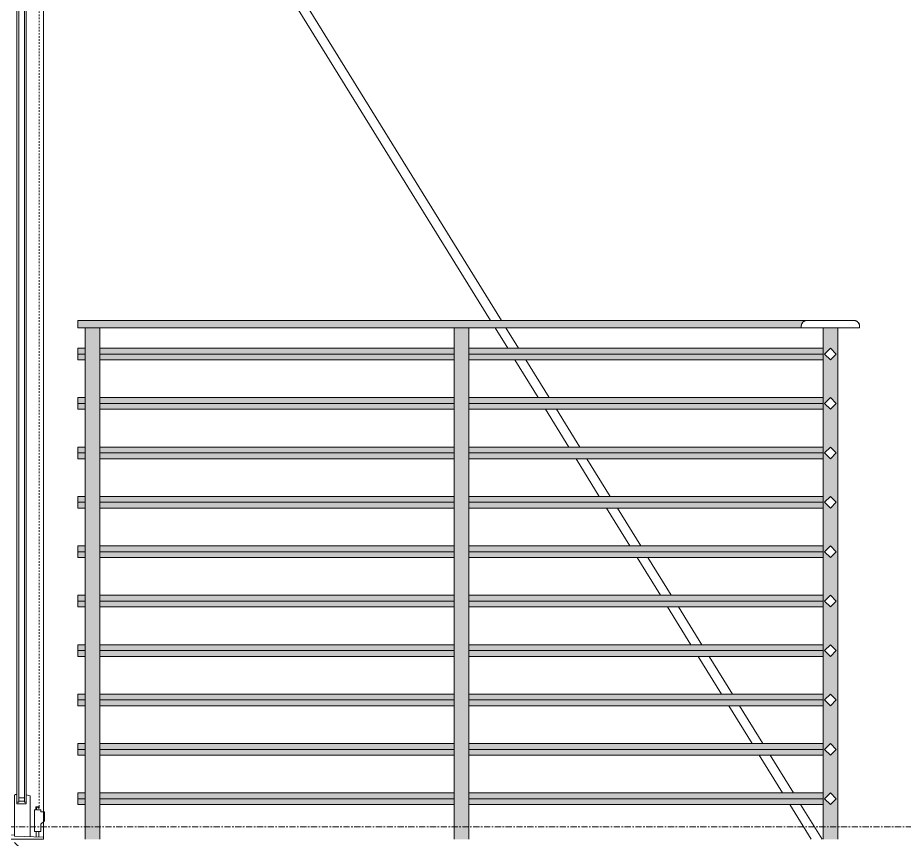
# Model space of a CAD drawing. Header units: inches. Extents: x 9661 to 16490, y -393 to 647.
# Drawn here: x 14818.3 to 14890, y 135 to 201.5 of the extents above; entities that cross this region are included whole.
import ezdxf

# ---------------------------------------------------------------- set-up
doc = ezdxf.new("R2010")
doc.units = ezdxf.units.IN
doc.header["$MEASUREMENT"] = 0
doc.linetypes.add('Dash', pattern=[0.25, 0.125, -0.125])
doc.linetypes.add('Grid Line 1_2_', pattern=[0.875, 0.5, -0.125, 0.125, -0.125])
for name, color, linetype, lineweight in [('A-DETL-GENF-2', 55, 'Continuous', 9), ('A-DETL-GENF-HDLN-1', 55, 'Dash', 9), ('A-DOOR-5', 55, 'Continuous', 9), ('A-DOOR-8', 59, 'Continuous', 9), ('A-DOOR-9', 31, 'Continuous', 9), ('A-DOOR-FRAM', 31, 'Continuous', 9), ('A-DOOR-FRAM-5', 55, 'Continuous', 9), ('A-FLOR-HRAL', 11, 'Continuous', 9), ('A-FLOR-HRAL-1', 7, 'Continuous', 9), ('A-FLOR-HRAL-2', 55, 'Continuous', 9), ('A-FLOR-HRAL-4', 9, 'Continuous', 9), ('A-FLOR-LEVL-1', 51, 'Grid Line 1_2_', 9), ('A-WALL-PATT-2', 45, 'Continuous', 9), ('S-BEAM-3', 55, 'Continuous', 9)]:
    doc.layers.add(name, color=color, linetype=linetype, lineweight=lineweight)
pattern_1 = [(45, (3257.106, 59.024), (-9.50352, 9.50352), []), (45, (3257.106, 73.424), (-9.50352, 9.50352), [])]

# ---------------------------------------------------------------- blocks, each defined once
blk = doc.blocks.new('Door-Sliding-Marvin-2_Panel_Patio_Door-Essential - MARVIN ESSENTIAL SLIDING - 6_-0_X6_-10_ - 2ND FLOOR-3344870-BUILDING SECTION - NORTH_SOUTH - LOOKING WEST')
at = {"layer": 'A-DOOR-8'}
blk.add_hatch(color=256, dxfattribs=at).paths.add_polyline_path([(3860.224, 216.5), (3860.286, 216.5), (3860.286, 227), (3860.224, 227), (3860.224, 225.939)], flags=0)
at = {"layer": 'A-DETL-GENF-2'}
for p, q in [((3859.224, 217.999), (3859.269, 217.999)), ((3859.224, 216.655), (3859.224, 217.999)), ((3859.269, 216.5), (3859.269, 217.999)), ((3859.114, 216.5), (3859.114, 216.655)), ((3859.224, 216.655), (3859.114, 216.655)), ((3855.849, 216.5), (3855.849, 215)), ((3860.262, 216.5), (3855.849, 216.5)), ((3856.286, 216.25), (3856.286, 215.139)), ((3857.661, 216.25), (3856.286, 216.25)), ((3857.661, 216.25), (3857.661, 215)), ((3860.262, 215.75), (3860.262, 216.5)), ((3856.286, 213.187), (3856.286, 215.562)), ((3856.286, 215.562), (3857.536, 215.562)), ((3857.536, 215.562), (3857.536, 213.24)), ((3857.974, 213.187), (3857.974, 215.562)), ((3857.974, 215.562), (3859.224, 215.562)), ((3859.224, 215.562), (3859.224, 213.24)), ((3859.349, 215), (3859.349, 215.75)), ((3859.349, 215.75), (3860.262, 215.75)), ((3859.792, 215.401), (3859.912, 215.401)), ((3859.792, 214.39), (3859.792, 215.401)), ((3859.912, 215.401), (3859.912, 215.01)), ((3859.967, 215.328), (3859.967, 214.181)), ((3860.259, 215.328), (3859.967, 215.328)), ((3860.164, 215.75), (3860.259, 215.328)), ((3860.312, 215.32), (3860.215, 215.75)), ((3860.312, 214.181), (3860.312, 215.32)), ((3855.849, 215), (3856.14, 215)), ((3856.286, 215.139), (3856.14, 215)), ((3857.661, 215), (3857.974, 215)), ((3859.224, 215), (3859.349, 215)), ((3859.837, 215.01), (3859.837, 214.374)), ((3859.967, 215.01), (3859.837, 215.01)), ((3859.967, 214.523), (3859.837, 214.523)), ((3857.224, 213.875), (3856.474, 213.875)), ((3856.474, 213.875), (3856.474, 213.125)), ((3856.474, 137.991), (3856.474, 213.759)), ((3856.62, 213.759), (3856.474, 213.759)), ((3856.62, 137.991), (3856.62, 213.759)), ((3857.073, 137.991), (3857.073, 213.759)), ((3857.073, 213.759), (3857.224, 213.759)), ((3857.224, 213.156), (3857.224, 213.875)), ((3857.224, 137.991), (3857.224, 213.759)), ((3858.161, 213.875), (3858.161, 213.125)), ((3858.911, 213.875), (3858.161, 213.875)), ((3858.161, 137.991), (3858.161, 213.759)), ((3858.307, 213.759), (3858.161, 213.759)), ((3858.307, 137.991), (3858.307, 213.759)), ((3858.76, 137.991), (3858.76, 213.759)), ((3858.76, 213.759), (3858.911, 213.759)), ((3858.911, 213.156), (3858.911, 213.875)), ((3858.911, 137.991), (3858.911, 213.759)), ((3859.567, 214.101), (3859.792, 214.39)), ((3859.567, 214.101), (3859.567, 212.338)), ((3859.837, 214.374), (3859.614, 214.087)), ((3860.087, 214.087), (3859.614, 214.087)), ((3859.967, 214.181), (3860.312, 214.181)), ((3860.087, 213.506), (3860.087, 214.087)), ((3856.349, 213.125), (3856.286, 213.187)), ((3856.474, 213.125), (3856.349, 213.125)), ((3857.073, 213.652), (3856.62, 213.652)), ((3857.073, 213.394), (3856.62, 213.394)), ((3857.536, 213.24), (3857.224, 213.156)), ((3858.036, 213.125), (3857.974, 213.187)), ((3858.161, 213.125), (3858.036, 213.125)), ((3858.76, 213.652), (3858.307, 213.652)), ((3858.76, 213.394), (3858.307, 213.394)), ((3859.224, 213.24), (3858.911, 213.156)), ((3860.399, 213.246), (3860.087, 213.506)), ((3860.399, 212.494), (3860.399, 213.246)), ((3859.567, 212.338), (3859.69, 212.338)), ((3859.69, 212.338), (3859.69, 212.093)), ((3859.73, 212.338), (3860.087, 212.338)), ((3859.73, 212.133), (3859.73, 212.338)), ((3860.087, 212.494), (3860.087, 212.338)), ((3860.087, 212.494), (3860.399, 212.494)), ((3859.69, 212.093), (3859.971, 212.093)), ((3859.866, 212.133), (3859.73, 212.133)), ((3859.866, 212.203), (3859.971, 212.203)), ((3859.866, 212.203), (3859.866, 212.133)), ((3859.971, 212.093), (3859.971, 212.203)), ((3856.349, 138.625), (3856.286, 138.562)), ((3856.286, 138.562), (3856.286, 136.375)), ((3856.474, 138.625), (3856.349, 138.625)), ((3856.474, 137.875), (3856.474, 138.625)), ((3857.536, 138.51), (3857.224, 138.594)), ((3857.224, 138.594), (3857.224, 137.875)), ((3857.536, 136.375), (3857.536, 138.51)), ((3858.036, 138.625), (3857.974, 138.562)), ((3857.974, 138.562), (3857.974, 135.254)), ((3858.161, 138.625), (3858.036, 138.625)), ((3858.161, 137.875), (3858.161, 138.625)), ((3859.224, 138.51), (3858.911, 138.594)), ((3858.911, 138.594), (3858.911, 137.875)), ((3859.224, 135.21), (3859.224, 138.51)), ((3856.62, 137.991), (3856.474, 137.991)), ((3857.224, 137.875), (3856.474, 137.875)), ((3857.073, 138.356), (3856.62, 138.356)), ((3857.073, 138.098), (3856.62, 138.098)), ((3857.073, 137.991), (3857.224, 137.991)), ((3858.307, 137.991), (3858.161, 137.991)), ((3858.911, 137.875), (3858.161, 137.875)), ((3858.76, 138.356), (3858.307, 138.356)), ((3858.76, 138.098), (3858.307, 138.098)), ((3858.76, 137.991), (3858.911, 137.991)), ((3859.567, 137.39), (3859.69, 137.39)), ((3859.567, 135.64), (3859.567, 137.39)), ((3859.69, 137.39), (3859.69, 137.635)), ((3859.69, 137.635), (3859.971, 137.635)), ((3859.73, 137.595), (3859.73, 137.39)), ((3859.866, 137.595), (3859.73, 137.595)), ((3859.73, 137.39), (3860.087, 137.39)), ((3859.866, 137.525), (3859.866, 137.595)), ((3859.866, 137.525), (3859.971, 137.525)), ((3859.971, 137.635), (3859.971, 137.525)), ((3860.087, 137.234), (3860.087, 137.39)), ((3860.087, 137.234), (3860.399, 137.234)), ((3860.399, 137.234), (3860.399, 136.482)), ((3855.942, 136.656), (3855.849, 136.562)), ((3855.849, 135), (3855.849, 136.562)), ((3855.942, 136.656), (3856.199, 136.656)), ((3856.199, 136.259), (3856.199, 136.656)), ((3856.286, 136.375), (3857.134, 136.375)), ((3857.134, 136.375), (3857.134, 135.705)), ((3857.194, 136.375), (3857.536, 136.375)), ((3857.194, 135.705), (3857.194, 136.375)), ((3860.399, 136.482), (3860.087, 136.222)), ((3856.199, 136.259), (3856.98, 136.259)), ((3856.98, 136.259), (3856.98, 135.378)), ((3857.134, 135.705), (3857.194, 135.705)), ((3859.567, 135.64), (3860.087, 135.64)), ((3859.702, 135.64), (3859.702, 135.193)), ((3859.942, 135.185), (3859.942, 135.64)), ((3860.087, 136.222), (3860.087, 135.64)), ((3860.317, 135), (3855.849, 135)), ((3857.974, 135.344), (3856.98, 135.378)), ((3860.317, 135.172), (3857.974, 135.254)), ((3860.317, 135.172), (3860.317, 135))]:
    blk.add_line(p, q, dxfattribs=at)
at = {"layer": 'A-DETL-GENF-HDLN-1'}
blk.add_line((3859.971, 137.635), (3859.971, 212.093), dxfattribs=at)
at = {"layer": 'A-DOOR-9'}
for p, q in [((3860.286, 227), (3860.224, 227)), ((3860.224, 227), (3860.224, 216.5)), ((3860.286, 216.5), (3860.286, 227)), ((3851.849, 215.812), (3851.849, 216.5)), ((3855.817, 215.812), (3851.849, 215.812))]:
    blk.add_line(p, q, dxfattribs=at)
at = {"layer": 'A-DOOR-FRAM'}
blk.add_line((3855.849, 135), (3860.317, 135), dxfattribs=at)
at = {"layer": 'A-DOOR-FRAM-5'}
for p, q in [((3851.849, 216.5), (3851.849, 135)), ((3855.817, 216.5), (3851.849, 216.5)), ((3855.849, 216.5), (3855.849, 135)), ((3860.317, 216.5), (3855.849, 216.5)), ((3860.317, 135), (3860.317, 216.5)), ((3851.849, 135), (3855.817, 135))]:
    blk.add_line(p, q, dxfattribs=at)
blk = doc.blocks.new('Railing - Baluster_01-2700443-BUILDING SECTION - NORTH_SOUTH - LOOKING WEST')
at = {"layer": 'A-FLOR-HRAL-4'}
blk.add_hatch(color=256, dxfattribs=at).paths.add_polyline_path([(3865.245, 267), (3865.245, 308.405), (3864.064, 308.405), (3864.064, 267)], flags=0)
at = {"layer": 'A-FLOR-HRAL-2'}
for p, q in [((3864.064, 267), (3864.064, 308.405)), ((3865.245, 308.405), (3865.245, 267))]:
    blk.add_line(p, q, dxfattribs=at)
blk = doc.blocks.new('Railing - Baluster_01-V249-BUILDING SECTION - NORTH_SOUTH - LOOKING WEST')
at = {"layer": 'A-FLOR-HRAL-4'}
h = blk.add_hatch(color=256, dxfattribs=at)
h.paths.add_polyline_path([(3924.952, 267), (3924.952, 308.405), (3923.771, 308.405), (3923.789, 267), (3924.835, 267)], flags=0)
h.paths.add_polyline_path([(3924.362, 269.803), (3923.888, 270.277), (3924.362, 270.75), (3924.835, 270.277)], flags=0)
h.paths.add_polyline_path([(3924.362, 273.803), (3923.888, 274.277), (3924.362, 274.75), (3924.835, 274.277)], flags=0)
h.paths.add_polyline_path([(3924.362, 277.803), (3923.888, 278.277), (3924.362, 278.75), (3924.835, 278.277)], flags=0)
h.paths.add_polyline_path([(3924.362, 281.803), (3923.888, 282.277), (3924.362, 282.75), (3924.835, 282.277)], flags=0)
h.paths.add_polyline_path([(3924.362, 285.803), (3923.888, 286.277), (3924.362, 286.75), (3924.835, 286.277)], flags=0)
h.paths.add_polyline_path([(3924.362, 289.803), (3923.888, 290.277), (3924.362, 290.75), (3924.835, 290.277)], flags=0)
h.paths.add_polyline_path([(3924.362, 293.803), (3923.888, 294.277), (3924.362, 294.75), (3924.835, 294.277)], flags=0)
h.paths.add_polyline_path([(3924.362, 297.803), (3923.888, 298.277), (3924.362, 298.75), (3924.835, 298.277)], flags=0)
h.paths.add_polyline_path([(3924.362, 301.803), (3923.888, 302.277), (3924.362, 302.75), (3924.835, 302.277)], flags=0)
h.paths.add_polyline_path([(3924.362, 305.803), (3923.888, 306.277), (3924.362, 306.75), (3924.835, 306.277)], flags=0)
at = {"layer": 'A-FLOR-HRAL-2'}
for p, q in [((3923.771, 308.405), (3923.771, 267)), ((3924.952, 267), (3924.952, 308.405))]:
    blk.add_line(p, q, dxfattribs=at)
blk = doc.blocks.new('Railing - Railing-3288094-BUILDING SECTION - NORTH_SOUTH - LOOKING WEST')
at = {"layer": 'A-FLOR-HRAL'}
h = blk.add_hatch(dxfattribs=at)
h.set_pattern_fill('FP_61', color=256, style=0, pattern_type=2)
h.set_pattern_definition(pattern_1)
h.paths.add_polyline_path([(3923.383, 176.405), (3926.336, 176.405), (3926.336, 176.528), (3926.198, 176.862), (3925.864, 177), (3922.045, 176.984), (3921.75, 176.862), (3921.612, 176.528), (3921.628, 176.405), (3921.848, 176.405)], flags=0)
h = blk.add_hatch(dxfattribs=at)
h.set_pattern_fill('FP_61', color=256, style=0, pattern_type=2)
h.set_pattern_definition(pattern_1)
h.paths.add_polyline_path([(3923.974, 169.803), (3924.447, 170.277), (3923.974, 170.75), (3923.5, 170.277)], flags=0)
at = {"layer": 'A-FLOR-HRAL-1'}
for points in [[(3921.612, 176.528), (3921.675, 176.764), (3921.848, 176.937), (3921.962, 177), (3863.086, 176.984), (3863.086, 176.528), (3920.943, 176.528)], [(3921.489, 176.405), (3921.612, 176.405), (3921.612, 176.528), (3863.086, 176.528), (3863.086, 176.405), (3920.647, 176.405)]]:
    blk.add_hatch(color=256, dxfattribs=at).paths.add_polyline_path(points, flags=0)
h = blk.add_hatch(color=256, dxfattribs=at)
h.paths.add_polyline_path([(3898.485, 174.277), (3923.383, 174.277), (3923.383, 174.75), (3894.711, 174.75), (3894.711, 174.277), (3898.442, 174.277)], flags=0)
h.paths.add_polyline_path([(3863.676, 174.277), (3863.676, 174.75), (3863.086, 174.75), (3863.086, 174.277)], flags=0)
h.paths.add_polyline_path([(3864.858, 174.277), (3893.53, 174.277), (3893.53, 174.75), (3864.858, 174.75)], flags=0)
h = blk.add_hatch(color=256, dxfattribs=at)
h.paths.add_polyline_path([(3904.396, 173.803), (3923.383, 173.803), (3923.383, 174.277), (3894.711, 174.277), (3894.711, 173.803), (3899.332, 173.803)], flags=0)
h.paths.add_polyline_path([(3863.676, 173.803), (3863.676, 174.277), (3863.086, 174.277), (3863.086, 173.803)], flags=0)
h.paths.add_polyline_path([(3864.858, 173.803), (3893.53, 173.803), (3893.53, 174.277), (3864.858, 174.277)], flags=0)
h = blk.add_hatch(color=256, dxfattribs=at)
h.paths.add_polyline_path([(3900.955, 170.277), (3923.383, 170.277), (3923.383, 170.75), (3894.711, 170.75), (3894.711, 170.277), (3900.917, 170.277)], flags=0)
h.paths.add_polyline_path([(3863.086, 170.277), (3863.676, 170.277), (3863.676, 170.75), (3863.086, 170.75)], flags=0)
h.paths.add_polyline_path([(3864.858, 170.277), (3893.53, 170.277), (3893.53, 170.75), (3864.858, 170.75)], flags=0)
h = blk.add_hatch(color=256, dxfattribs=at)
h.paths.add_polyline_path([(3904.396, 169.803), (3923.383, 169.803), (3923.383, 170.277), (3894.711, 170.277), (3894.711, 169.803), (3901.802, 169.803)], flags=0)
h.paths.add_polyline_path([(3863.086, 169.803), (3863.676, 169.803), (3863.676, 170.277), (3863.086, 170.277)], flags=0)
h.paths.add_polyline_path([(3864.858, 169.803), (3893.53, 169.803), (3893.53, 170.277), (3864.858, 170.277)], flags=0)
h = blk.add_hatch(color=256, dxfattribs=at)
h.paths.add_polyline_path([(3903.98, 166.277), (3923.383, 166.277), (3923.383, 166.75), (3894.711, 166.75), (3894.711, 166.277), (3903.976, 166.277)], flags=0)
h.paths.add_polyline_path([(3863.676, 166.277), (3863.676, 166.75), (3863.086, 166.75), (3863.086, 166.277)], flags=0)
h.paths.add_polyline_path([(3864.858, 166.277), (3893.53, 166.277), (3893.53, 166.75), (3864.858, 166.75)], flags=0)
h = blk.add_hatch(color=256, dxfattribs=at)
h.paths.add_polyline_path([(3904.273, 165.803), (3923.383, 165.803), (3923.383, 166.277), (3894.711, 166.277), (3894.711, 165.803), (3904.268, 165.803)], flags=0)
h.paths.add_polyline_path([(3863.086, 165.803), (3863.676, 165.803), (3863.676, 166.277), (3863.086, 166.277)], flags=0)
h.paths.add_polyline_path([(3864.858, 165.803), (3893.53, 165.803), (3893.53, 166.277), (3864.858, 166.277)], flags=0)
h = blk.add_hatch(color=256, dxfattribs=at)
h.paths.add_polyline_path([(3863.676, 162.277), (3863.676, 162.75), (3863.086, 162.75), (3863.086, 162.277)], flags=0)
h.paths.add_polyline_path([(3864.858, 162.277), (3893.53, 162.277), (3893.53, 162.75), (3864.858, 162.75)], flags=0)
h.paths.add_polyline_path([(3906.093, 162.277), (3923.383, 162.277), (3923.383, 162.75), (3894.711, 162.75), (3894.711, 162.277), (3906.01, 162.277)], flags=0)
h = blk.add_hatch(color=256, dxfattribs=at)
h.paths.add_polyline_path([(3906.302, 161.803), (3923.383, 161.803), (3923.383, 162.277), (3894.711, 162.277), (3894.711, 161.803), (3906.271, 161.803)], flags=0)
h.paths.add_polyline_path([(3863.086, 161.803), (3863.676, 161.803), (3863.676, 162.277), (3863.086, 162.277)], flags=0)
h.paths.add_polyline_path([(3864.858, 161.803), (3893.53, 161.803), (3893.53, 162.277), (3864.858, 162.277)], flags=0)
h = blk.add_hatch(color=256, dxfattribs=at)
h.paths.add_polyline_path([(3863.676, 158.277), (3863.676, 158.75), (3863.086, 158.75), (3863.086, 158.277)], flags=0)
h.paths.add_polyline_path([(3864.858, 158.277), (3893.53, 158.277), (3893.53, 158.75), (3864.858, 158.75)], flags=0)
h.paths.add_polyline_path([(3908.568, 158.277), (3923.383, 158.277), (3923.383, 158.75), (3894.711, 158.75), (3894.711, 158.277), (3908.481, 158.277)], flags=0)
h = blk.add_hatch(color=256, dxfattribs=at)
h.paths.add_polyline_path([(3908.746, 157.803), (3923.383, 157.803), (3923.383, 158.277), (3894.711, 158.277), (3894.711, 157.803), (3908.659, 157.803)], flags=0)
h.paths.add_polyline_path([(3863.676, 157.803), (3863.676, 158.277), (3863.086, 158.277), (3863.086, 157.803)], flags=0)
h.paths.add_polyline_path([(3864.858, 157.803), (3893.53, 157.803), (3893.53, 158.277), (3864.858, 158.277)], flags=0)
h = blk.add_hatch(color=256, dxfattribs=at)
h.paths.add_polyline_path([(3910.951, 154.277), (3923.383, 154.277), (3923.383, 154.75), (3894.711, 154.75), (3894.711, 154.277), (3910.928, 154.277)], flags=0)
h.paths.add_polyline_path([(3863.086, 154.277), (3863.676, 154.277), (3863.676, 154.75), (3863.086, 154.75)], flags=0)
h.paths.add_polyline_path([(3864.858, 154.277), (3893.53, 154.277), (3893.53, 154.75), (3864.858, 154.75)], flags=0)
h = blk.add_hatch(color=256, dxfattribs=at)
h.paths.add_polyline_path([(3911.335, 153.803), (3923.383, 153.803), (3923.383, 154.277), (3894.711, 154.277), (3894.711, 153.803), (3911.244, 153.803)], flags=0)
h.paths.add_polyline_path([(3863.086, 153.803), (3863.676, 153.803), (3863.676, 154.277), (3863.086, 154.277)], flags=0)
h.paths.add_polyline_path([(3864.858, 153.803), (3893.53, 153.803), (3893.53, 154.277), (3864.858, 154.277)], flags=0)
h = blk.add_hatch(color=256, dxfattribs=at)
h.paths.add_polyline_path([(3913.422, 150.277), (3923.383, 150.277), (3923.383, 150.75), (3894.711, 150.75), (3894.711, 150.277), (3913.403, 150.277)], flags=0)
h.paths.add_polyline_path([(3863.086, 150.277), (3863.676, 150.277), (3863.676, 150.75), (3863.086, 150.75)], flags=0)
h.paths.add_polyline_path([(3864.858, 150.277), (3893.53, 150.277), (3893.53, 150.75), (3864.858, 150.75)], flags=0)
h = blk.add_hatch(color=256, dxfattribs=at)
h.paths.add_polyline_path([(3913.714, 149.803), (3923.383, 149.803), (3923.383, 150.277), (3894.711, 150.277), (3894.711, 149.803), (3913.696, 149.803)], flags=0)
h.paths.add_polyline_path([(3863.676, 149.803), (3863.676, 150.277), (3863.086, 150.277), (3863.086, 149.803)], flags=0)
h.paths.add_polyline_path([(3864.858, 149.803), (3893.53, 149.803), (3893.53, 150.277), (3864.858, 150.277)], flags=0)
h = blk.add_hatch(color=256, dxfattribs=at)
h.paths.add_polyline_path([(3915.892, 146.277), (3923.383, 146.277), (3923.383, 146.75), (3894.711, 146.75), (3894.711, 146.277), (3915.878, 146.277)], flags=0)
h.paths.add_polyline_path([(3863.676, 146.277), (3863.676, 146.75), (3863.086, 146.75), (3863.086, 146.277)], flags=0)
h.paths.add_polyline_path([(3864.858, 146.277), (3893.53, 146.277), (3893.53, 146.75), (3864.858, 146.75)], flags=0)
h = blk.add_hatch(color=256, dxfattribs=at)
h.paths.add_polyline_path([(3916.285, 145.803), (3923.383, 145.803), (3923.383, 146.277), (3894.711, 146.277), (3894.711, 145.803), (3916.185, 145.803)], flags=0)
h.paths.add_polyline_path([(3863.086, 145.803), (3863.676, 145.803), (3863.676, 146.277), (3863.086, 146.277)], flags=0)
h.paths.add_polyline_path([(3864.858, 145.803), (3893.53, 145.803), (3893.53, 146.277), (3864.858, 146.277)], flags=0)
h = blk.add_hatch(color=256, dxfattribs=at)
h.paths.add_polyline_path([(3917.922, 142.277), (3923.383, 142.277), (3923.383, 142.75), (3894.711, 142.75), (3894.711, 142.277), (3904.396, 142.277)], flags=0)
h.paths.add_polyline_path([(3863.676, 142.277), (3863.676, 142.75), (3863.086, 142.75), (3863.086, 142.277)], flags=0)
h.paths.add_polyline_path([(3864.858, 142.277), (3893.53, 142.277), (3893.53, 142.75), (3864.858, 142.75)], flags=0)
h = blk.add_hatch(color=256, dxfattribs=at)
h.paths.add_polyline_path([(3863.086, 141.803), (3863.676, 141.803), (3863.676, 142.277), (3863.086, 142.277)], flags=0)
h.paths.add_polyline_path([(3864.858, 141.803), (3893.53, 141.803), (3893.53, 142.277), (3864.858, 142.277)], flags=0)
h.paths.add_polyline_path([(3923.176, 141.803), (3923.383, 141.803), (3923.383, 142.277), (3894.711, 142.277), (3894.711, 141.803), (3921.155, 141.803)], flags=0)
h = blk.add_hatch(color=256, dxfattribs=at)
h.paths.add_polyline_path([(3921.212, 138.277), (3923.383, 138.277), (3923.383, 138.75), (3894.711, 138.75), (3894.711, 138.277), (3921.155, 138.277)], flags=0)
h.paths.add_polyline_path([(3863.676, 138.277), (3863.676, 138.75), (3863.086, 138.75), (3863.086, 138.277)], flags=0)
h.paths.add_polyline_path([(3864.858, 138.277), (3893.53, 138.277), (3893.53, 138.75), (3864.858, 138.75)], flags=0)
h = blk.add_hatch(color=256, dxfattribs=at)
h.paths.add_polyline_path([(3921.235, 137.803), (3923.383, 137.803), (3923.383, 138.277), (3894.711, 138.277), (3894.711, 137.803), (3921.155, 137.803)], flags=0)
h.paths.add_polyline_path([(3863.086, 137.803), (3863.676, 137.803), (3863.676, 138.277), (3863.086, 138.277)], flags=0)
h.paths.add_polyline_path([(3864.858, 137.803), (3893.53, 137.803), (3893.53, 138.277), (3864.858, 138.277)], flags=0)
at = {"layer": 'A-FLOR-HRAL'}
for p, q in [((3921.612, 176.528), (3921.612, 176.405)), ((3925.864, 177), (3922.084, 177)), ((3926.336, 176.405), (3926.336, 176.528)), ((3921.612, 176.405), (3926.336, 176.405)), ((3923.974, 174.75), (3923.5, 174.277)), ((3924.447, 174.277), (3923.974, 174.75)), ((3923.5, 174.277), (3923.974, 173.803)), ((3923.974, 173.803), (3924.447, 174.277)), ((3923.974, 170.75), (3923.5, 170.277)), ((3924.447, 170.277), (3923.974, 170.75)), ((3923.5, 170.277), (3923.974, 169.803)), ((3923.974, 169.803), (3924.447, 170.277)), ((3923.974, 166.75), (3923.5, 166.277)), ((3924.447, 166.277), (3923.974, 166.75)), ((3923.5, 166.277), (3923.974, 165.803)), ((3923.974, 165.803), (3924.447, 166.277)), ((3923.974, 162.75), (3923.5, 162.277)), ((3923.5, 162.277), (3923.974, 161.803)), ((3924.447, 162.277), (3923.974, 162.75)), ((3923.974, 161.803), (3924.447, 162.277)), ((3923.974, 158.75), (3923.5, 158.277)), ((3924.447, 158.277), (3923.974, 158.75)), ((3923.5, 158.277), (3923.974, 157.803)), ((3923.974, 157.803), (3924.447, 158.277)), ((3923.974, 154.75), (3923.5, 154.277)), ((3923.5, 154.277), (3923.974, 153.803)), ((3924.447, 154.277), (3923.974, 154.75)), ((3923.974, 153.803), (3924.447, 154.277)), ((3923.974, 150.75), (3923.5, 150.277)), ((3924.447, 150.277), (3923.974, 150.75)), ((3923.5, 150.277), (3923.974, 149.803)), ((3923.974, 149.803), (3924.447, 150.277)), ((3923.974, 146.75), (3923.5, 146.277)), ((3924.447, 146.277), (3923.974, 146.75)), ((3923.5, 146.277), (3923.974, 145.803)), ((3923.974, 145.803), (3924.447, 146.277)), ((3923.974, 142.75), (3923.5, 142.277)), ((3924.447, 142.277), (3923.974, 142.75)), ((3923.5, 142.277), (3923.974, 141.803)), ((3923.974, 141.803), (3924.447, 142.277)), ((3923.974, 138.75), (3923.5, 138.277)), ((3924.447, 138.277), (3923.974, 138.75)), ((3923.5, 138.277), (3923.974, 137.803)), ((3923.974, 137.803), (3924.447, 138.277))]:
    blk.add_line(p, q, dxfattribs=at)
for centre, start, end in [((3922.084, 176.528), 90, 180), ((3925.864, 176.528), 0, 90)]:
    blk.add_arc(centre, 0.472, start, end, dxfattribs=at)
at = {"layer": 'A-FLOR-HRAL-2'}
for p, q in [((3922.084, 177), (3863.086, 177)), ((3863.086, 176.528), (3863.086, 177)), ((3863.086, 176.405), (3863.086, 176.528)), ((3863.086, 176.405), (3921.612, 176.405)), ((3863.676, 174.75), (3863.086, 174.75)), ((3863.086, 174.277), (3863.086, 174.75)), ((3893.53, 174.75), (3864.858, 174.75)), ((3923.383, 174.75), (3894.711, 174.75)), ((3863.676, 174.277), (3863.086, 174.277)), ((3863.086, 173.803), (3863.086, 174.277)), ((3863.086, 173.803), (3863.676, 173.803)), ((3893.53, 174.277), (3864.858, 174.277)), ((3864.858, 173.803), (3893.53, 173.803)), ((3923.383, 174.277), (3894.711, 174.277)), ((3894.711, 173.803), (3923.383, 173.803)), ((3863.676, 170.75), (3863.086, 170.75)), ((3863.086, 170.277), (3863.086, 170.75)), ((3893.53, 170.75), (3864.858, 170.75)), ((3923.383, 170.75), (3894.711, 170.75)), ((3863.676, 170.277), (3863.086, 170.277)), ((3863.086, 169.803), (3863.086, 170.277)), ((3893.53, 170.277), (3864.858, 170.277)), ((3923.383, 170.277), (3894.711, 170.277)), ((3863.086, 169.803), (3863.676, 169.803)), ((3864.858, 169.803), (3893.53, 169.803)), ((3894.711, 169.803), (3923.383, 169.803)), ((3863.676, 166.75), (3863.086, 166.75)), ((3863.086, 166.277), (3863.086, 166.75)), ((3893.53, 166.75), (3864.858, 166.75)), ((3923.383, 166.75), (3894.711, 166.75)), ((3863.676, 166.277), (3863.086, 166.277)), ((3863.086, 165.803), (3863.086, 166.277)), ((3863.086, 165.803), (3863.676, 165.803)), ((3893.53, 166.277), (3864.858, 166.277)), ((3864.858, 165.803), (3893.53, 165.803)), ((3923.383, 166.277), (3894.711, 166.277)), ((3894.711, 165.803), (3923.383, 165.803)), ((3863.676, 162.75), (3863.086, 162.75)), ((3863.086, 162.277), (3863.086, 162.75)), ((3863.676, 162.277), (3863.086, 162.277)), ((3863.086, 161.803), (3863.086, 162.277)), ((3893.53, 162.75), (3864.858, 162.75)), ((3893.53, 162.277), (3864.858, 162.277)), ((3923.383, 162.75), (3894.711, 162.75)), ((3923.383, 162.277), (3894.711, 162.277)), ((3863.086, 161.803), (3863.676, 161.803)), ((3864.858, 161.803), (3893.53, 161.803)), ((3894.711, 161.803), (3923.383, 161.803)), ((3863.676, 158.75), (3863.086, 158.75)), ((3863.086, 158.277), (3863.086, 158.75)), ((3893.53, 158.75), (3864.858, 158.75)), ((3923.383, 158.75), (3894.711, 158.75)), ((3863.086, 158.277), (3863.676, 158.277)), ((3863.086, 157.803), (3863.086, 158.277)), ((3863.086, 157.803), (3863.676, 157.803)), ((3864.858, 158.277), (3893.53, 158.277)), ((3864.858, 157.803), (3893.53, 157.803)), ((3894.711, 158.277), (3923.383, 158.277)), ((3894.711, 157.803), (3923.383, 157.803)), ((3863.676, 154.75), (3863.086, 154.75)), ((3863.086, 154.277), (3863.086, 154.75)), ((3863.086, 154.277), (3863.676, 154.277)), ((3863.086, 153.803), (3863.086, 154.277)), ((3893.53, 154.75), (3864.858, 154.75)), ((3864.858, 154.277), (3893.53, 154.277)), ((3923.383, 154.75), (3894.711, 154.75)), ((3894.711, 154.277), (3923.383, 154.277)), ((3863.086, 153.803), (3863.676, 153.803)), ((3864.858, 153.803), (3893.53, 153.803)), ((3894.711, 153.803), (3923.383, 153.803)), ((3863.676, 150.75), (3863.086, 150.75)), ((3863.086, 150.277), (3863.086, 150.75)), ((3893.53, 150.75), (3864.858, 150.75)), ((3923.383, 150.75), (3894.711, 150.75)), ((3863.086, 150.277), (3863.676, 150.277)), ((3863.086, 149.803), (3863.086, 150.277)), ((3864.858, 150.277), (3893.53, 150.277)), ((3894.711, 150.277), (3923.383, 150.277)), ((3863.086, 149.803), (3863.676, 149.803)), ((3864.858, 149.803), (3893.53, 149.803)), ((3894.711, 149.803), (3923.383, 149.803)), ((3863.676, 146.75), (3863.086, 146.75)), ((3863.086, 146.277), (3863.086, 146.75)), ((3893.53, 146.75), (3864.858, 146.75)), ((3923.383, 146.75), (3894.711, 146.75)), ((3863.086, 146.277), (3863.676, 146.277)), ((3863.086, 145.803), (3863.086, 146.277)), ((3863.086, 145.803), (3863.676, 145.803)), ((3864.858, 146.277), (3893.53, 146.277)), ((3864.858, 145.803), (3893.53, 145.803)), ((3894.711, 146.277), (3923.383, 146.277)), ((3894.711, 145.803), (3923.383, 145.803)), ((3863.676, 142.75), (3863.086, 142.75)), ((3863.086, 142.277), (3863.086, 142.75)), ((3893.53, 142.75), (3864.858, 142.75)), ((3923.383, 142.75), (3894.711, 142.75)), ((3863.086, 142.277), (3863.676, 142.277)), ((3863.086, 141.803), (3863.086, 142.277)), ((3864.858, 142.277), (3893.53, 142.277)), ((3894.711, 142.277), (3923.383, 142.277)), ((3863.086, 141.803), (3863.676, 141.803)), ((3864.858, 141.803), (3893.53, 141.803)), ((3894.711, 141.803), (3923.383, 141.803)), ((3863.676, 138.75), (3863.086, 138.75)), ((3863.086, 138.277), (3863.086, 138.75)), ((3893.53, 138.75), (3864.858, 138.75)), ((3923.383, 138.75), (3894.711, 138.75)), ((3863.086, 138.277), (3863.676, 138.277)), ((3863.086, 137.803), (3863.086, 138.277)), ((3863.086, 137.803), (3863.676, 137.803)), ((3864.858, 138.277), (3893.53, 138.277)), ((3864.858, 137.803), (3893.53, 137.803)), ((3894.711, 138.277), (3923.383, 138.277)), ((3894.711, 137.803), (3923.383, 137.803))]:
    blk.add_line(p, q, dxfattribs=at)
for points, knots in [([(3922.084, 177), (3922.043, 177), (3921.981, 176.992), (3921.903, 176.965), (3921.856, 176.942), (3921.821, 176.921), (3921.788, 176.897), (3921.757, 176.869), (3921.729, 176.839), (3921.702, 176.807), (3921.674, 176.764), (3921.646, 176.709), (3921.62, 176.631), (3921.612, 176.569), (3921.612, 176.528)], [0, 0, 0, 0, 0.166667, 0.25, 0.333333, 0.375, 0.416667, 0.5, 0.541667, 0.583333, 0.666667, 0.75, 0.833333, 1, 1, 1, 1]), ([(3926.336, 176.528), (3926.336, 176.569), (3926.328, 176.631), (3926.301, 176.709), (3926.274, 176.764), (3926.245, 176.807), (3926.219, 176.839), (3926.191, 176.869), (3926.152, 176.903), (3926.109, 176.932), (3926.073, 176.952), (3926.035, 176.969), (3925.967, 176.992), (3925.905, 177), (3925.864, 177)], [0, 0, 0, 0, 0.166667, 0.25, 0.333333, 0.416667, 0.458333, 0.5, 0.583333, 0.666667, 0.708333, 0.75, 0.833333, 1, 1, 1, 1])]:
    blk.add_open_spline(points, degree=3, knots=knots, dxfattribs=at)
for name, p in [('Railing - Baluster_01-2700443-BUILDING SECTION - NORTH_SOUTH - LOOKING WEST', (-0.388, -132)), ('Railing - Baluster_01-2700443-BUILDING SECTION - NORTH_SOUTH - LOOKING WEST', (29.466, -132)), ('Railing - Baluster_01-V249-BUILDING SECTION - NORTH_SOUTH - LOOKING WEST', (-0.388, -132))]:
    blk.add_blockref(name, p)
blk = doc.blocks.new('Walls 78 - Walls 1-3288048-BUILDING SECTION - NORTH_SOUTH - LOOKING WEST')
at = {"layer": 'S-BEAM-3'}
for p, q in [((3861.717, 237.25), (3860.224, 237.25)), ((3861.717, 237.25), (3861.717, 234)), ((3897.357, 177), (3861.717, 234.706)), ((3861.717, 234), (3861.717, 230.75)), ((3861.717, 233.278), (3896.476, 177)), ((3860.224, 230.75), (3861.717, 230.75)), ((3896.844, 176.405), (3897.866, 174.75)), ((3898.747, 174.75), (3897.725, 176.405)), ((3898.45, 173.803), (3900.336, 170.75)), ((3901.218, 170.75), (3899.332, 173.803)), ((3900.921, 169.803), (3902.807, 166.75)), ((3903.688, 166.75), (3901.802, 169.803)), ((3903.391, 165.803), (3905.277, 162.75)), ((3906.159, 162.75), (3904.273, 165.803)), ((3905.862, 161.803), (3907.748, 158.75)), ((3908.629, 158.75), (3906.743, 161.803)), ((3908.332, 157.803), (3910.218, 154.75)), ((3911.1, 154.75), (3909.214, 157.803)), ((3910.803, 153.803), (3912.689, 150.75)), ((3913.57, 150.75), (3911.684, 153.803)), ((3913.273, 149.803), (3915.159, 146.75)), ((3916.041, 146.75), (3914.155, 149.803)), ((3915.744, 145.803), (3917.63, 142.75)), ((3918.511, 142.75), (3916.625, 145.803)), ((3918.214, 141.803), (3920.1, 138.75)), ((3920.982, 138.75), (3919.096, 141.803)), ((3920.685, 137.803), (3922.416, 135)), ((3923.298, 135), (3921.566, 137.803))]:
    blk.add_line(p, q, dxfattribs=at)

msp = doc.modelspace()

# ---------------------------------------------------------------- hatches: boundary and pattern name
at = {"layer": 'A-WALL-PATT-2'}
h = msp.add_hatch(dxfattribs=at)
h.set_pattern_fill('FP_40', color=256, style=0, pattern_type=2)
h.set_pattern_definition([(0, (14217.158, 59.024), (0, 4.798), []), (315, (14217.1578, 59.024), (4.798427, 0), [6.786, -6.786]), (45, (14217.1578, 59.024), (4.798427, 0), [6.786, -6.786])])
h.paths.add_polyline_path([(14818.0255, 110), (14818.5255, 110.0145), (14818.5255, 135), (14818.0255, 135), (14818.0255, 120.1691)], flags=0)
h.paths.add_polyline_path([(14818.5255, 216.5), (14818.5255, 267), (14818.0255, 267), (14818.0255, 216.5)], flags=0)
h.paths.add_polyline_path([(14818.5255, 348.5), (14818.5255, 349.5), (14818.0255, 349.5), (14818.0255, 348.5)], flags=0)
h = msp.add_hatch(dxfattribs=at)
h.set_pattern_fill('FP_43', color=256, style=0, pattern_type=2)
h.set_pattern_definition([(0, (14217.158, 59.024), (0, 9), []), (90, (14217.158, 59.024), (-9, 6e-16), [])])
h.paths.add_polyline_path([(14819.2755, 110), (14819.2755, 134), (14818.8877, 134), (14818.8877, 135), (14818.5255, 135), (14818.5255, 110)], flags=0)
h.paths.add_polyline_path([(14819.2755, 216.5), (14819.2755, 267), (14818.5255, 267), (14818.5255, 216.5), (14819.0053, 216.5)], flags=0)
h.paths.add_polyline_path([(14818.5255, 348.5), (14819.2755, 348.5), (14819.2755, 349.5), (14818.5255, 349.5), (14818.5255, 348.7224)], flags=0)

# ---------------------------------------------------------------- linework, layer by layer
at = {"layer": 'A-FLOR-LEVL-1'}
msp.add_line((12791.0002, 136), (15128.0162, 136), dxfattribs=at)

# ---------------------------------------------------------------- block references
at = {"layer": 'A-DOOR-5'}
msp.add_blockref('Door-Sliding-Marvin-2_Panel_Patio_Door-Essential - MARVIN ESSENTIAL SLIDING - 6_-0_X6_-10_ - 2ND FLOOR-3344870-BUILDING SECTION - NORTH_SOUTH - LOOKING WEST', (10960.0518, 0), dxfattribs=at)
at = {"layer": 'A-FLOR-HRAL-2'}
msp.add_blockref('Railing - Railing-3288094-BUILDING SECTION - NORTH_SOUTH - LOOKING WEST', (10960.0518, 0), dxfattribs=at)
at = {"layer": 'S-BEAM-3'}
msp.add_blockref('Walls 78 - Walls 1-3288048-BUILDING SECTION - NORTH_SOUTH - LOOKING WEST', (10960.0518, 0), dxfattribs=at)

doc.saveas('drawing.dxf')
